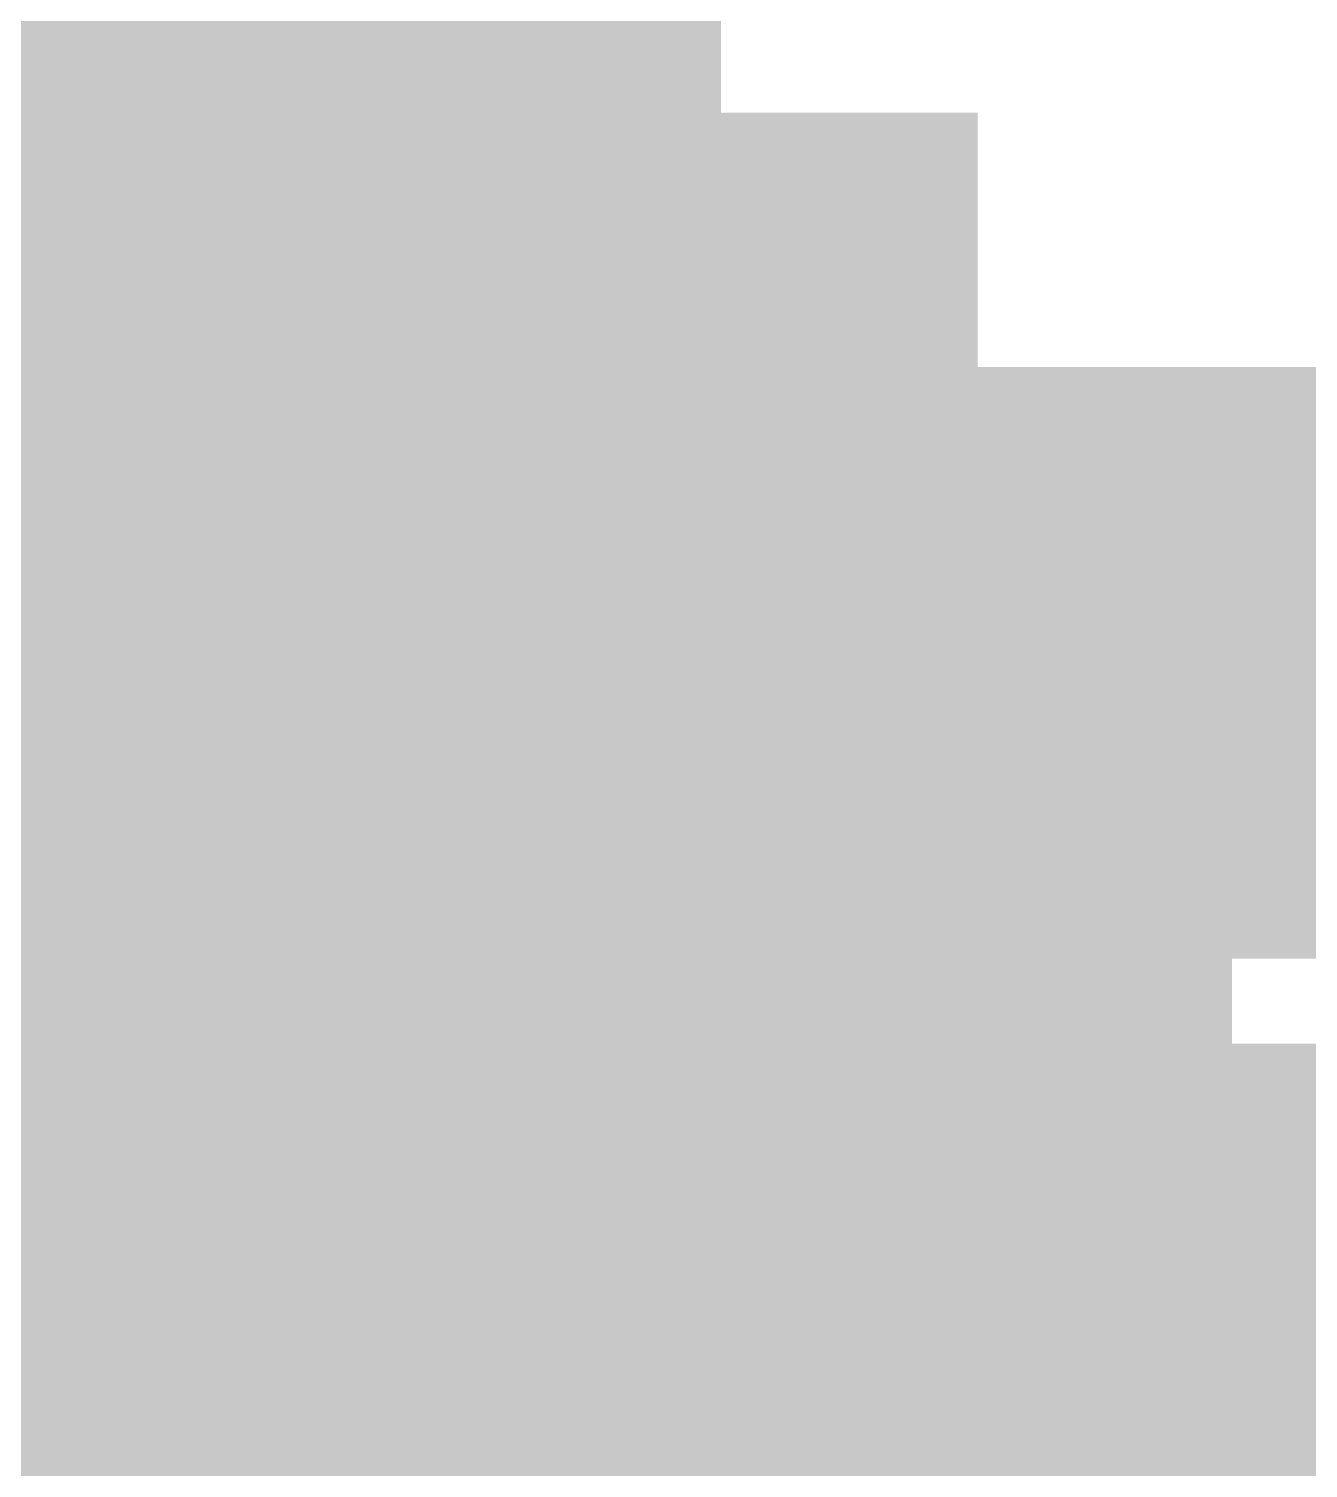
# Model space of a CAD drawing. Extents: x 0.1 to 11.6, y 0.3 to 16.2.
# Drawn here: x 7.95303 to 7.97818, y 12.36835 to 12.39665 of the extents above; entities that cross this region are included whole.
import ezdxf

# ---------------------------------------------------------------- set-up
doc = ezdxf.new("R2010")
doc.units = 0
doc.header["$MEASUREMENT"] = 0

msp = doc.modelspace()

# ---------------------------------------------------------------- linework, layer by layer
at = {"color": 0}
for points, const_width in [([(7.96164, 12.41), (7.96164, 12.325)], 0.01), ([(7.96164, 12.4033), (7.96164, 12.4)], 0.01), ([(7.96164, 12.4), (7.96164, 12.4017)], 0.01), ([(7.96164, 12.4017), (7.96164, 12.4)], 0.01), ([(7.96164, 12.4), (7.96164, 12.4017)], 0.01), ([(7.96164, 12.4017), (7.96164, 12.39)], 0.006667), ([(7.96164, 12.4), (7.96332, 12.4)], 0.01), ([(7.96164, 12.4), (7.96332, 12.4)], 0.01), ([(7.96164, 12.4), (7.96332, 12.4)], 0.01), ([(7.96164, 12.4), (7.96332, 12.4)], 0.01), ([(7.96164, 12.4), (7.96332, 12.4)], 0.01), ([(7.96164, 12.4), (7.96332, 12.4)], 0.01), ([(7.96164, 12.4), (7.96332, 12.4)], 0.01), ([(7.96164, 12.3983), (7.96164, 12.4)], 0.01), ([(7.96164, 12.3983), (7.96164, 12.4)], 0.01), ([(7.95665, 12.4), (7.95503, 12.3983)], 0.006667), ([(7.96164, 12.3317), (7.96164, 12.4)], 0.006667), ([(7.96164, 12.3983), (7.96164, 12.4)], 0.006667), ([(7.96164, 12.3983), (7.96164, 12.4)], 0.006667), ([(7.96164, 12.4), (7.96164, 12.3983)], 0.006667), ([(7.96164, 12.3983), (7.96164, 12.4)], 0.006667), ([(7.96164, 12.4), (7.96164, 12.3983)], 0.006667), ([(7.96164, 12.3983), (7.96164, 12.4)], 0.006667), ([(7.96164, 12.4), (7.96164, 12.3983)], 0.006667), ([(7.96164, 12.3983), (7.96164, 12.4)], 0.006667), ([(7.96164, 12.3983), (7.96164, 12.4)], 0.006667), ([(7.96164, 12.3983), (7.96332, 12.3983)], 0.01), ([(7.96164, 12.3983), (7.96332, 12.3983)], 0.01), ([(7.96164, 12.3983), (7.96332, 12.3983)], 0.01), ([(7.96164, 12.3983), (7.96332, 12.3983)], 0.01), ([(7.96164, 12.3983), (7.96332, 12.3983)], 0.01), ([(7.96164, 12.3983), (7.96164, 12.3967)], 0.01), ([(7.96164, 12.3967), (7.96164, 12.3983)], 0.01), ([(7.95503, 12.3983), (7.94499, 12.3983)], 0.006667), ([(7.95503, 12.3983), (7.95503, 12.3317)], 0.006667), ([(7.95503, 12.3983), (7.95503, 12.3317)], 0.006667), ([(7.95503, 12.3983), (7.95665, 12.3983)], 0.006667), ([(7.96164, 12.3967), (7.96332, 12.3967)], 0.01), ([(7.96164, 12.3967), (7.96332, 12.3967)], 0.01), ([(7.96164, 12.395), (7.96164, 12.3967)], 0.01), ([(7.96164, 12.3967), (7.96332, 12.3967)], 0.01), ([(7.96164, 12.3967), (7.96332, 12.3967)], 0.01), ([(7.96164, 12.3967), (7.96332, 12.3967)], 0.01), ([(7.96164, 12.395), (7.96164, 12.3967)], 0.01), ([(7.96164, 12.3967), (7.96332, 12.3967)], 0.01), ([(7.96164, 12.3967), (7.96164, 12.395)], 0.01), ([(7.96164, 12.3967), (7.96332, 12.3967)], 0.01), ([(7.96164, 12.3967), (7.96164, 12.395)], 0.01), ([(7.96164, 12.3967), (7.96332, 12.3967)], 0.01), ([(7.96164, 12.395), (7.96164, 12.3967)], 0.01), ([(7.96164, 12.3967), (7.96164, 12.3983)], 0.006667), ([(7.96164, 12.3983), (7.96332, 12.3983)], 0.006667), ([(7.96164, 12.3983), (7.96332, 12.3983)], 0.006667), ([(7.96164, 12.3983), (7.96332, 12.3983)], 0.006667), ([(7.96164, 12.3983), (7.96332, 12.3983)], 0.006667), ([(7.96164, 12.3983), (7.96332, 12.3983)], 0.006667), ([(7.96164, 12.3983), (7.96332, 12.3983)], 0.006667), ([(7.96164, 12.3983), (7.96332, 12.3983)], 0.006667), ([(7.96164, 12.3983), (7.96332, 12.3983)], 0.006667), ([(7.96164, 12.3983), (7.96164, 12.3967)], 0.006667), ([(7.96164, 12.3983), (7.96332, 12.3983)], 0.006667), ([(7.96164, 12.3983), (7.96164, 12.3967)], 0.006667), ([(7.96164, 12.3983), (7.96332, 12.3983)], 0.006667), ([(7.96164, 12.3967), (7.96164, 12.3983)], 0.006667), ([(7.96164, 12.3983), (7.96332, 12.3983)], 0.006667), ([(7.96164, 12.3983), (7.96332, 12.3983)], 0.006667), ([(7.96164, 12.3983), (7.96332, 12.3983)], 0.006667), ([(7.96164, 12.3983), (7.96332, 12.3983)], 0.006667), ([(7.96164, 12.3967), (7.96164, 12.3983)], 0.006667), ([(7.96164, 12.3983), (7.96164, 12.3967)], 0.006667), ([(7.96164, 12.3983), (7.96332, 12.3983)], 0.006667), ([(7.96164, 12.3983), (7.96164, 12.3967)], 0.006667), ([(7.96164, 12.3967), (7.96164, 12.3983)], 0.006667), ([(7.96164, 12.3983), (7.96332, 12.3983)], 0.006667), ([(7.96164, 12.3983), (7.96332, 12.3983)], 0.006667), ([(7.96164, 12.3967), (7.96164, 12.3983)], 0.006667), ([(7.96164, 12.3983), (7.96332, 12.3983)], 0.006667), ([(7.96164, 12.3983), (7.96332, 12.3983)], 0.006667), ([(7.96164, 12.3983), (7.96332, 12.3983)], 0.006667), ([(7.96164, 12.3983), (7.96332, 12.3983)], 0.006667), ([(7.96164, 12.3983), (7.96332, 12.3983)], 0.006667), ([(7.96164, 12.3983), (7.96332, 12.3983)], 0.006667), ([(7.96164, 12.3983), (7.96332, 12.3983)], 0.006667), ([(7.96164, 12.3983), (7.96332, 12.3983)], 0.006667), ([(7.96164, 12.3983), (7.96332, 12.3983)], 0.006667), ([(7.96164, 12.3983), (7.96332, 12.3983)], 0.006667), ([(7.96164, 12.3983), (7.96332, 12.3983)], 0.006667), ([(7.96164, 12.3983), (7.96332, 12.3983)], 0.006667), ([(7.96164, 12.3983), (7.96332, 12.3983)], 0.006667), ([(7.96164, 12.3983), (7.96332, 12.3983)], 0.006667), ([(7.96164, 12.3983), (7.96332, 12.3983)], 0.006667), ([(7.96164, 12.3967), (7.96164, 12.3983)], 0.006667), ([(7.96164, 12.3983), (7.96332, 12.3983)], 0.006667), ([(7.96164, 12.3933), (7.96164, 12.395)], 0.01), ([(7.96164, 12.395), (7.96332, 12.395)], 0.01), ([(7.96164, 12.395), (7.96332, 12.395)], 0.01), ([(7.96164, 12.395), (7.96332, 12.395)], 0.01), ([(7.96164, 12.395), (7.96332, 12.395)], 0.01), ([(7.96164, 12.395), (7.96332, 12.395)], 0.01), ([(7.96164, 12.3933), (7.96164, 12.395)], 0.01), ([(7.96164, 12.395), (7.96164, 12.3967)], 0.006667), ([(7.96164, 12.3967), (7.96332, 12.3967)], 0.006667), ([(7.96164, 12.395), (7.96164, 12.3967)], 0.006667), ([(7.96164, 12.3967), (7.96332, 12.3967)], 0.006667), ([(7.96164, 12.3967), (7.96164, 12.395)], 0.006667), ([(7.96164, 12.395), (7.96164, 12.3967)], 0.006667), ([(7.96164, 12.3967), (7.96332, 12.3967)], 0.006667), ([(7.96164, 12.3967), (7.96332, 12.3967)], 0.006667), ([(7.96164, 12.3967), (7.96332, 12.3967)], 0.006667), ([(7.96164, 12.3967), (7.96332, 12.3967)], 0.006667), ([(7.96164, 12.3967), (7.96332, 12.3967)], 0.006667), ([(7.96164, 12.3967), (7.96332, 12.3967)], 0.006667), ([(7.96164, 12.3967), (7.96332, 12.3967)], 0.006667), ([(7.96164, 12.3967), (7.96332, 12.3967)], 0.006667), ([(7.96164, 12.3967), (7.96332, 12.3967)], 0.006667), ([(7.96164, 12.395), (7.96164, 12.3967)], 0.006667), ([(7.96164, 12.3967), (7.96332, 12.3967)], 0.006667), ([(7.96164, 12.3967), (7.96332, 12.3967)], 0.006667), ([(7.96164, 12.3967), (7.96164, 12.395)], 0.006667), ([(7.96164, 12.3967), (7.96332, 12.3967)], 0.006667), ([(7.96164, 12.3967), (7.96332, 12.3967)], 0.006667), ([(7.96164, 12.3917), (7.96164, 12.3933)], 0.01), ([(7.96164, 12.3933), (7.96332, 12.3933)], 0.01), ([(7.96164, 12.3933), (7.96332, 12.3933)], 0.01), ([(7.96164, 12.3933), (7.96332, 12.3933)], 0.01), ([(7.96164, 12.3933), (7.96332, 12.3933)], 0.01), ([(7.96164, 12.3933), (7.96164, 12.3917)], 0.01), ([(7.96164, 12.3933), (7.96332, 12.3933)], 0.01), ([(7.96164, 12.3933), (7.96164, 12.3917)], 0.01), ([(7.96164, 12.395), (7.96332, 12.395)], 0.006667), ([(7.96164, 12.395), (7.96332, 12.395)], 0.006667), ([(7.96164, 12.395), (7.96164, 12.3933)], 0.006667), ([(7.96164, 12.395), (7.96332, 12.395)], 0.006667), ([(7.96164, 12.395), (7.96332, 12.395)], 0.006667), ([(7.96164, 12.395), (7.96332, 12.395)], 0.006667), ([(7.96164, 12.395), (7.96332, 12.395)], 0.006667), ([(7.96164, 12.395), (7.96332, 12.395)], 0.006667), ([(7.96164, 12.395), (7.96332, 12.395)], 0.006667), ([(7.96164, 12.395), (7.96332, 12.395)], 0.006667), ([(7.96164, 12.3933), (7.96164, 12.395)], 0.006667), ([(7.96164, 12.395), (7.96332, 12.395)], 0.006667), ([(7.96164, 12.395), (7.96332, 12.395)], 0.006667), ([(7.96164, 12.395), (7.96332, 12.395)], 0.006667), ([(7.96164, 12.395), (7.96164, 12.3933)], 0.006667), ([(7.96164, 12.395), (7.96332, 12.395)], 0.006667), ([(7.96164, 12.3933), (7.96164, 12.395)], 0.006667), ([(7.96164, 12.395), (7.96332, 12.395)], 0.006667), ([(7.96164, 12.395), (7.96332, 12.395)], 0.006667), ([(7.96164, 12.39), (7.96164, 12.3917)], 0.01), ([(7.96164, 12.3917), (7.96332, 12.3917)], 0.01), ([(7.96164, 12.3917), (7.96332, 12.3917)], 0.01), ([(7.96164, 12.39), (7.96164, 12.3917)], 0.01), ([(7.96164, 12.3917), (7.96332, 12.3917)], 0.01), ([(7.96164, 12.3917), (7.96332, 12.3917)], 0.01), ([(7.96164, 12.3933), (7.96332, 12.3933)], 0.006667), ([(7.96164, 12.3933), (7.96332, 12.3933)], 0.006667), ([(7.96164, 12.3933), (7.96332, 12.3933)], 0.006667), ([(7.96164, 12.3933), (7.96332, 12.3933)], 0.006667), ([(7.96164, 12.3933), (7.96332, 12.3933)], 0.006667), ([(7.96164, 12.3933), (7.96332, 12.3933)], 0.006667), ([(7.96164, 12.3933), (7.96164, 12.3917)], 0.006667), ([(7.96164, 12.3917), (7.96164, 12.3933)], 0.006667), ([(7.96164, 12.3933), (7.96332, 12.3933)], 0.006667), ([(7.96164, 12.3933), (7.96332, 12.3933)], 0.006667), ([(7.96164, 12.3917), (7.96164, 12.3933)], 0.006667), ([(7.96164, 12.3933), (7.96332, 12.3933)], 0.006667), ([(7.96164, 12.3933), (7.96332, 12.3933)], 0.006667), ([(7.96164, 12.3933), (7.96332, 12.3933)], 0.006667), ([(7.96164, 12.3933), (7.96164, 12.3917)], 0.006667), ([(7.96164, 12.3933), (7.96332, 12.3933)], 0.006667), ([(7.96164, 12.3933), (7.96332, 12.3933)], 0.006667), ([(7.96164, 12.3933), (7.96332, 12.3933)], 0.006667), ([(7.96164, 12.3933), (7.96332, 12.3933)], 0.006667), ([(7.96164, 12.3933), (7.96164, 12.3917)], 0.006667), ([(7.96164, 12.3933), (7.96332, 12.3933)], 0.006667), ([(7.96164, 12.3933), (7.96332, 12.3933)], 0.006667), ([(7.96164, 12.3933), (7.96332, 12.3933)], 0.006667), ([(7.96164, 12.39), (7.96332, 12.39)], 0.01), ([(7.96164, 12.3883), (7.96164, 12.39)], 0.01), ([(7.96164, 12.39), (7.96332, 12.39)], 0.01), ([(7.96164, 12.39), (7.96332, 12.39)], 0.01), ([(7.96164, 12.39), (7.96164, 12.3883)], 0.01), ([(7.96164, 12.39), (7.96332, 12.39)], 0.01), ([(7.96164, 12.39), (7.96332, 12.39)], 0.01), ([(7.96164, 12.39), (7.96669, 12.39)], 0.01), ([(7.96164, 12.39), (7.96164, 12.3917)], 0.006667), ([(7.96164, 12.3917), (7.96332, 12.3917)], 0.006667), ([(7.96164, 12.3917), (7.96332, 12.3917)], 0.006667), ([(7.96164, 12.3917), (7.96332, 12.3917)], 0.006667), ([(7.96164, 12.3917), (7.96332, 12.3917)], 0.006667), ([(7.96164, 12.3917), (7.96332, 12.3917)], 0.006667), ([(7.96164, 12.3917), (7.96164, 12.39)], 0.006667), ([(7.96164, 12.3917), (7.96332, 12.3917)], 0.006667), ([(7.96164, 12.39), (7.96164, 12.3917)], 0.006667), ([(7.96164, 12.3917), (7.96164, 12.39)], 0.006667), ([(7.96164, 12.3917), (7.96164, 12.39)], 0.006667), ([(7.96164, 12.39), (7.96164, 12.3917)], 0.006667), ([(7.96164, 12.3917), (7.96332, 12.3917)], 0.006667), ([(7.96164, 12.3917), (7.96332, 12.3917)], 0.006667), ([(7.96164, 12.3917), (7.96332, 12.3917)], 0.006667), ([(7.96164, 12.3917), (7.96164, 12.39)], 0.006667), ([(7.96164, 12.39), (7.96164, 12.3917)], 0.006667), ([(7.96164, 12.3917), (7.96332, 12.3917)], 0.006667), ([(7.96164, 12.3917), (7.96332, 12.3917)], 0.006667), ([(7.96164, 12.3917), (7.96164, 12.39)], 0.006667), ([(7.96164, 12.3917), (7.96332, 12.3917)], 0.006667), ([(7.96164, 12.3917), (7.96332, 12.3917)], 0.006667), ([(7.96164, 12.3917), (7.96332, 12.3917)], 0.006667), ([(7.96164, 12.3917), (7.96332, 12.3917)], 0.006667), ([(7.96164, 12.3917), (7.96332, 12.3917)], 0.006667), ([(7.96164, 12.3917), (7.96164, 12.39)], 0.006667), ([(7.96669, 12.39), (7.97168, 12.39)], 0.01), ([(7.96669, 12.39), (7.96669, 12.3283)], 0.01), ([(7.97168, 12.39), (7.97168, 12.3283)], 0.01), ([(7.91835, 12.39), (7.96001, 12.39)], 0.006667), ([(7.96164, 12.3867), (7.96164, 12.3883)], 0.01), ([(7.96164, 12.3883), (7.96164, 12.3867)], 0.01), ([(7.96164, 12.3883), (7.96332, 12.3883)], 0.01), ([(7.96164, 12.3883), (7.96332, 12.3883)], 0.01), ([(7.96164, 12.3883), (7.96332, 12.3883)], 0.01), ([(7.96164, 12.3883), (7.96332, 12.3883)], 0.01), ([(7.96164, 12.3883), (7.96332, 12.3883)], 0.01), ([(7.96164, 12.3883), (7.96332, 12.3883)], 0.01), ([(7.96001, 12.39), (7.96164, 12.39)], 0.006667), ([(7.96164, 12.39), (7.96164, 12.33)], 0.006667), ([(7.96164, 12.39), (7.96332, 12.39)], 0.006667), ([(7.96164, 12.39), (7.96164, 12.3883)], 0.006667), ([(7.96164, 12.3883), (7.96164, 12.39)], 0.006667), ([(7.96164, 12.39), (7.96164, 12.3883)], 0.006667), ([(7.96164, 12.3883), (7.96164, 12.39)], 0.006667), ([(7.96164, 12.39), (7.96332, 12.39)], 0.006667), ([(7.96164, 12.39), (7.96332, 12.39)], 0.006667), ([(7.96164, 12.39), (7.96332, 12.39)], 0.006667), ([(7.96164, 12.39), (7.96332, 12.39)], 0.006667), ([(7.96164, 12.39), (7.96332, 12.39)], 0.006667), ([(7.96164, 12.39), (7.96332, 12.39)], 0.006667), ([(7.96164, 12.39), (7.96164, 12.3883)], 0.006667), ([(7.96164, 12.3883), (7.96164, 12.39)], 0.006667), ([(7.96164, 12.39), (7.96164, 12.3867)], 0.006667), ([(7.96164, 12.39), (7.96164, 12.3883)], 0.006667), ([(7.96164, 12.39), (7.96332, 12.39)], 0.006667), ([(7.96164, 12.39), (7.96332, 12.39)], 0.006667), ([(7.96164, 12.39), (7.96332, 12.39)], 0.006667), ([(7.96164, 12.39), (7.96332, 12.39)], 0.006667), ([(7.96164, 12.39), (7.96332, 12.39)], 0.006667), ([(7.96164, 12.39), (7.96332, 12.39)], 0.006667), ([(7.96164, 12.39), (7.96332, 12.39)], 0.006667), ([(7.96164, 12.39), (7.96332, 12.39)], 0.006667), ([(7.96164, 12.39), (7.96332, 12.39)], 0.006667), ([(7.96164, 12.39), (7.96332, 12.39)], 0.006667), ([(7.96164, 12.39), (7.96332, 12.39)], 0.006667), ([(7.96164, 12.39), (7.96332, 12.39)], 0.006667), ([(7.96164, 12.39), (7.96332, 12.39)], 0.006667), ([(7.96164, 12.39), (7.96332, 12.39)], 0.006667), ([(7.96164, 12.39), (7.96332, 12.39)], 0.006667), ([(7.97, 12.3834), (7.96832, 12.3883), (7.96332, 12.39)], 0.006667), ([(7.96164, 12.3867), (7.94499, 12.3883)], 0.006667), ([(7.965, 12.3867), (7.96164, 12.3867)], 0.01), ([(7.96164, 12.3867), (7.96332, 12.3867)], 0.01), ([(7.96164, 12.3867), (7.96164, 12.3883)], 0.006667), ([(7.96164, 12.3883), (7.96332, 12.3883)], 0.006667), ([(7.96164, 12.3883), (7.96332, 12.3883)], 0.006667), ([(7.96164, 12.3867), (7.96164, 12.3883)], 0.006667), ([(7.96164, 12.3883), (7.96332, 12.3883)], 0.006667), ([(7.96164, 12.3883), (7.96332, 12.3883)], 0.006667), ([(7.96164, 12.3883), (7.96164, 12.3867)], 0.006667), ([(7.96164, 12.3883), (7.96332, 12.3883)], 0.006667), ([(7.96164, 12.3883), (7.96332, 12.3883)], 0.006667), ([(7.96164, 12.3883), (7.96332, 12.3883)], 0.006667), ([(7.96164, 12.3883), (7.96332, 12.3883)], 0.006667), ([(7.96164, 12.3867), (7.96164, 12.3883)], 0.006667), ([(7.96164, 12.3883), (7.96332, 12.3883)], 0.006667), ([(7.96164, 12.3883), (7.96164, 12.3867)], 0.006667), ([(7.96164, 12.3883), (7.96164, 12.3867)], 0.006667), ([(7.96164, 12.3883), (7.96332, 12.3883)], 0.006667), ([(7.96164, 12.3867), (7.96164, 12.3883)], 0.006667), ([(7.96164, 12.3883), (7.96332, 12.3883)], 0.006667), ([(7.96164, 12.3883), (7.96332, 12.3883)], 0.006667), ([(7.96164, 12.3867), (7.96164, 12.3883)], 0.006667), ([(7.96164, 12.3883), (7.96332, 12.3883)], 0.006667), ([(7.96164, 12.3883), (7.96332, 12.3883)], 0.006667), ([(7.96164, 12.3883), (7.96332, 12.3883)], 0.006667), ([(7.96164, 12.3883), (7.96332, 12.3883)], 0.006667), ([(7.96164, 12.3883), (7.96332, 12.3883)], 0.006667), ([(7.96164, 12.3883), (7.96332, 12.3883)], 0.006667), ([(7.96164, 12.3883), (7.96332, 12.3883)], 0.006667), ([(7.96164, 12.3883), (7.96332, 12.3883)], 0.006667), ([(7.96164, 12.3883), (7.96332, 12.3883)], 0.006667), ([(7.96164, 12.3867), (7.96164, 12.3883)], 0.006667), ([(7.96164, 12.3883), (7.96164, 12.3867)], 0.006667), ([(7.96164, 12.3883), (7.96332, 12.3883)], 0.006667), ([(7.965, 12.3867), (7.96669, 12.3867)], 0.01), ([(7.965, 12.34), (7.965, 12.3867)], 0.01), ([(7.965, 12.34), (7.965, 12.3867)], 0.01), ([(7.91499, 12.3867), (7.96332, 12.3867)], 0.006667), ([(7.96164, 12.385), (7.96164, 12.3867)], 0.006667), ([(7.96164, 12.3867), (7.96332, 12.3867)], 0.006667), ([(7.96164, 12.3867), (7.96332, 12.3867)], 0.006667), ([(7.96164, 12.3867), (7.96332, 12.3867)], 0.006667), ([(7.96164, 12.3867), (7.96332, 12.3867)], 0.006667), ([(7.96164, 12.3867), (7.96332, 12.3867)], 0.006667), ([(7.96164, 12.3867), (7.96332, 12.3867)], 0.006667), ([(7.96164, 12.3867), (7.96164, 12.385)], 0.006667), ([(7.96164, 12.385), (7.96164, 12.3867)], 0.006667), ([(7.96164, 12.3867), (7.96332, 12.3867)], 0.006667), ([(7.96164, 12.3867), (7.96332, 12.3867)], 0.006667), ([(7.96164, 12.3867), (7.96332, 12.3867)], 0.006667), ([(7.96164, 12.3867), (7.96332, 12.3867)], 0.006667), ([(7.96164, 12.385), (7.96164, 12.3867)], 0.006667), ([(7.96164, 12.3867), (7.96332, 12.3867)], 0.006667), ([(7.96164, 12.3867), (7.96332, 12.3867)], 0.006667), ([(7.96164, 12.3867), (7.96164, 12.385)], 0.006667), ([(7.96164, 12.3867), (7.96332, 12.3867)], 0.006667), ([(7.96164, 12.3867), (7.96164, 12.385)], 0.006667), ([(7.96164, 12.385), (7.96164, 12.3867)], 0.006667), ([(7.96164, 12.3867), (7.96332, 12.3867)], 0.006667), ([(7.96164, 12.3867), (7.96332, 12.3867)], 0.006667), ([(7.96164, 12.3867), (7.96332, 12.3867)], 0.006667), ([(7.96164, 12.3867), (7.96332, 12.3867)], 0.006667), ([(7.96164, 12.3867), (7.96332, 12.3867)], 0.006667), ([(7.96164, 12.3867), (7.96332, 12.3867)], 0.006667), ([(7.96164, 12.3867), (7.96332, 12.3867)], 0.006667), ([(7.96164, 12.3867), (7.96332, 12.3867)], 0.006667), ([(7.96164, 12.3867), (7.96332, 12.3867)], 0.006667), ([(7.96164, 12.3867), (7.96332, 12.3867)], 0.006667), ([(7.96164, 12.3867), (7.96332, 12.3867)], 0.006667), ([(7.96164, 12.3867), (7.96332, 12.3867)], 0.006667), ([(7.96164, 12.3867), (7.96332, 12.3867)], 0.006667), ([(7.96164, 12.3867), (7.96332, 12.3867)], 0.006667), ([(7.96164, 12.3867), (7.96332, 12.3867)], 0.006667), ([(7.96164, 12.3867), (7.96332, 12.3867)], 0.006667), ([(7.96669, 12.3834), (7.96669, 12.3867), (7.96332, 12.3867)], 0.006667), ([(8.23335, 12.385), (7.97168, 12.385)], 0.01), ([(7.96164, 12.385), (7.96332, 12.385)], 0.006667), ([(7.96164, 12.385), (7.96332, 12.385)], 0.006667), ([(7.96164, 12.385), (7.96164, 12.3834)], 0.006667), ([(7.96164, 12.385), (7.96332, 12.385)], 0.006667), ([(7.96164, 12.385), (7.96332, 12.385)], 0.006667), ([(7.96164, 12.385), (7.96332, 12.385)], 0.006667), ([(7.96164, 12.385), (7.96332, 12.385)], 0.006667), ([(7.96164, 12.385), (7.96332, 12.385)], 0.006667), ([(7.96164, 12.385), (7.96332, 12.385)], 0.006667), ([(7.96164, 12.3834), (7.96164, 12.385)], 0.006667), ([(7.96164, 12.385), (7.96332, 12.385)], 0.006667), ([(7.96164, 12.385), (7.96332, 12.385)], 0.006667), ([(7.96164, 12.385), (7.96332, 12.385)], 0.006667), ([(7.96164, 12.385), (7.96164, 12.3834)], 0.006667), ([(7.96164, 12.3834), (7.96164, 12.385)], 0.006667), ([(7.96164, 12.385), (7.96332, 12.385)], 0.006667), ([(7.96164, 12.385), (7.96332, 12.385)], 0.006667), ([(7.96164, 12.385), (7.96164, 12.3834)], 0.006667), ([(7.96164, 12.3834), (7.96164, 12.385)], 0.006667), ([(7.96164, 12.385), (7.96332, 12.385)], 0.006667), ([(7.96164, 12.385), (7.96332, 12.385)], 0.006667), ([(7.96164, 12.385), (7.96332, 12.385)], 0.006667), ([(7.96164, 12.385), (7.96332, 12.385)], 0.006667), ([(7.96164, 12.385), (7.96332, 12.385)], 0.006667), ([(7.96164, 12.385), (7.96332, 12.385)], 0.006667), ([(7.96164, 12.385), (7.96332, 12.385)], 0.006667), ([(7.96164, 12.385), (7.96332, 12.385)], 0.006667), ([(7.96164, 12.385), (7.96332, 12.385)], 0.006667), ([(7.96164, 12.3834), (7.96164, 12.385)], 0.006667), ([(7.97168, 12.385), (7.97, 12.385)], 0.006667), ([(7.97, 12.385), (7.97, 12.3834)], 0.006667), ([(7.96164, 12.3834), (7.96332, 12.3834)], 0.006667), ([(7.96164, 12.3834), (7.96332, 12.3834)], 0.006667), ([(7.96164, 12.3834), (7.96332, 12.3834)], 0.006667), ([(7.96164, 12.3834), (7.96332, 12.3834)], 0.006667), ([(7.96164, 12.3834), (7.96332, 12.3834)], 0.006667), ([(7.96164, 12.3834), (7.96332, 12.3834)], 0.006667), ([(7.96164, 12.3834), (7.96332, 12.3834)], 0.006667), ([(7.96164, 12.3834), (7.96164, 12.3817)], 0.006667), ([(7.96164, 12.3817), (7.96164, 12.3834)], 0.006667), ([(7.96164, 12.3834), (7.96164, 12.3817)], 0.006667), ([(7.96164, 12.3834), (7.96332, 12.3834)], 0.006667), ([(7.96164, 12.3834), (7.96332, 12.3834)], 0.006667), ([(7.96164, 12.3834), (7.96332, 12.3834)], 0.006667), ([(7.96164, 12.3834), (7.96332, 12.3834)], 0.006667), ([(7.96164, 12.3834), (7.96332, 12.3834)], 0.006667), ([(7.96164, 12.3834), (7.96332, 12.3834)], 0.006667), ([(7.96164, 12.3834), (7.96332, 12.3834)], 0.006667), ([(7.96164, 12.3834), (7.96164, 12.3817)], 0.006667), ([(7.96164, 12.3817), (7.96164, 12.3834)], 0.006667), ([(7.96164, 12.3834), (7.96332, 12.3834)], 0.006667), ([(7.96164, 12.3834), (7.96164, 12.3817)], 0.006667), ([(7.96164, 12.3834), (7.96332, 12.3834)], 0.006667), ([(7.96164, 12.3834), (7.96332, 12.3834)], 0.006667), ([(7.96164, 12.3834), (7.96164, 12.3817)], 0.006667), ([(7.96164, 12.3817), (7.96164, 12.3834)], 0.006667), ([(7.96164, 12.3834), (7.96332, 12.3834)], 0.006667), ([(7.96164, 12.3834), (7.96332, 12.3834)], 0.006667), ([(7.96164, 12.3834), (7.96332, 12.3834)], 0.006667), ([(7.96164, 12.3834), (7.96164, 12.3817)], 0.006667), ([(7.96164, 12.3834), (7.96332, 12.3834)], 0.006667), ([(7.96164, 12.3834), (7.96332, 12.3834)], 0.006667), ([(7.96164, 12.3834), (7.96164, 12.3817)], 0.006667), ([(7.96164, 12.3834), (7.96332, 12.3834)], 0.006667), ([(7.96164, 12.3834), (7.96332, 12.3834)], 0.006667), ([(7.96164, 12.3834), (7.96332, 12.3834)], 0.006667), ([(7.96164, 12.3834), (7.96332, 12.3834)], 0.006667), ([(7.96164, 12.3834), (7.96332, 12.3834)], 0.006667), ([(7.96164, 12.3817), (7.96164, 12.3834)], 0.006667), ([(7.96164, 12.3834), (7.96332, 12.3834)], 0.006667), ([(7.96164, 12.3834), (7.96332, 12.3834)], 0.006667), ([(7.96164, 12.3817), (7.96164, 12.3834)], 0.006667), ([(7.96164, 12.3834), (7.96332, 12.3834)], 0.006667), ([(7.96164, 12.3834), (7.96332, 12.3834)], 0.006667), ([(7.96164, 12.3834), (7.96332, 12.3834)], 0.006667), ([(7.96669, 12.3834), (7.96669, 12.335)], 0.006667), ([(7.97, 12.3834), (7.97, 12.335)], 0.006667), ([(7.96164, 12.38), (7.96164, 12.3817)], 0.006667), ([(7.96164, 12.3817), (7.96332, 12.3817)], 0.006667), ([(7.96164, 12.3817), (7.96332, 12.3817)], 0.006667), ([(7.96164, 12.3817), (7.96332, 12.3817)], 0.006667), ([(7.96164, 12.38), (7.96164, 12.3817)], 0.006667), ([(7.96164, 12.3817), (7.96332, 12.3817)], 0.006667), ([(7.96164, 12.3817), (7.96332, 12.3817)], 0.006667), ([(7.96164, 12.3817), (7.96164, 12.38)], 0.006667), ([(7.96164, 12.3817), (7.96332, 12.3817)], 0.006667), ([(7.96164, 12.3817), (7.96332, 12.3817)], 0.006667), ([(7.96164, 12.3817), (7.96332, 12.3817)], 0.006667), ([(7.96164, 12.3817), (7.96164, 12.38)], 0.006667), ([(7.96164, 12.3817), (7.96164, 12.38)], 0.006667), ([(7.96164, 12.3817), (7.96332, 12.3817)], 0.006667), ([(7.96164, 12.38), (7.96164, 12.3817)], 0.006667), ([(7.96164, 12.3817), (7.96332, 12.3817)], 0.006667), ([(7.96164, 12.3817), (7.96332, 12.3817)], 0.006667), ([(7.96164, 12.3817), (7.96332, 12.3817)], 0.006667), ([(7.96164, 12.38), (7.96164, 12.3817)], 0.006667), ([(7.96164, 12.3817), (7.96332, 12.3817)], 0.006667), ([(7.96164, 12.3817), (7.96332, 12.3817)], 0.006667), ([(7.96164, 12.3817), (7.96332, 12.3817)], 0.006667), ([(7.96164, 12.3817), (7.96332, 12.3817)], 0.006667), ([(7.96164, 12.3817), (7.96332, 12.3817)], 0.006667), ([(7.96164, 12.3817), (7.96332, 12.3817)], 0.006667), ([(7.96164, 12.3817), (7.96164, 12.38)], 0.006667), ([(7.96164, 12.38), (7.96164, 12.3817)], 0.006667), ([(7.96164, 12.3817), (7.96332, 12.3817)], 0.006667), ([(7.96164, 12.3817), (7.96332, 12.3817)], 0.006667), ([(7.96164, 12.3817), (7.96332, 12.3817)], 0.006667), ([(7.96164, 12.3817), (7.96332, 12.3817)], 0.006667), ([(7.965, 12.3783), (7.965, 12.38)], 0.01), ([(8.01335, 12.3817), (7.97, 12.3817)], 0.006667), ([(7.95335, 12.38), (7.95335, 12.345)], 0.006667), ([(7.95335, 12.38), (7.95503, 12.38)], 0.006667), ([(7.95503, 12.38), (7.95335, 12.38), (7.95335, 12.3783)], 0.006667), ([(7.95503, 12.38), (7.95335, 12.38)], 0.006667), ([(7.95503, 12.38), (7.95503, 12.345)], 0.006667), ([(7.96164, 12.3783), (7.96164, 12.38)], 0.006667), ([(7.96164, 12.38), (7.96332, 12.38)], 0.006667), ([(7.96164, 12.38), (7.96332, 12.38)], 0.006667), ([(7.96164, 12.38), (7.96332, 12.38)], 0.006667), ([(7.96164, 12.38), (7.96332, 12.38)], 0.006667), ([(7.96164, 12.38), (7.96332, 12.38)], 0.006667), ([(7.96164, 12.38), (7.96164, 12.3783)], 0.006667), ([(7.96164, 12.38), (7.96332, 12.38)], 0.006667), ([(7.96164, 12.38), (7.96164, 12.3783)], 0.006667), ([(7.96164, 12.38), (7.96332, 12.38)], 0.006667), ([(7.96164, 12.38), (7.96332, 12.38)], 0.006667), ([(7.96164, 12.38), (7.96332, 12.38)], 0.006667), ([(7.96164, 12.38), (7.96332, 12.38)], 0.006667), ([(7.96164, 12.38), (7.96332, 12.38)], 0.006667), ([(7.96164, 12.38), (7.96332, 12.38)], 0.006667), ([(7.96164, 12.38), (7.96332, 12.38)], 0.006667), ([(7.96164, 12.38), (7.96332, 12.38)], 0.006667), ([(7.96164, 12.38), (7.96332, 12.38)], 0.006667), ([(7.96164, 12.38), (7.96332, 12.38)], 0.006667), ([(7.96164, 12.38), (7.96332, 12.38)], 0.006667), ([(7.96164, 12.38), (7.96332, 12.38)], 0.006667), ([(7.96164, 12.3783), (7.96164, 12.38)], 0.006667), ([(7.96164, 12.38), (7.96332, 12.38)], 0.006667), ([(7.96164, 12.38), (7.96332, 12.38)], 0.006667), ([(7.96164, 12.38), (7.96332, 12.38)], 0.006667), ([(7.96164, 12.38), (7.96332, 12.38)], 0.006667), ([(7.96164, 12.38), (7.96332, 12.38)], 0.006667), ([(7.96164, 12.3783), (7.96164, 12.38)], 0.006667), ([(7.96164, 12.38), (7.96164, 12.3783)], 0.006667), ([(7.96164, 12.3783), (7.96164, 12.38)], 0.006667), ([(7.96164, 12.38), (7.96332, 12.38)], 0.006667), ([(7.96164, 12.38), (7.96332, 12.38)], 0.006667), ([(7.96164, 12.38), (7.96332, 12.38)], 0.006667), ([(7.96164, 12.38), (7.96332, 12.38)], 0.006667), ([(7.96164, 12.38), (7.96332, 12.38)], 0.006667), ([(7.965, 12.3783), (7.965, 12.345)], 0.01), ([(7.965, 12.38), (7.965, 12.345)], 0.006667), ([(7.965, 12.38), (7.96669, 12.38)], 0.006667), ([(7.965, 12.38), (7.96669, 12.38)], 0.006667), ([(7.965, 12.38), (7.96669, 12.38)], 0.006667), ([(7.95335, 12.3783), (7.94, 12.3783)], 0.006667), ([(7.95335, 12.3783), (7.95335, 12.345)], 0.006667), ([(7.96164, 12.3783), (7.96332, 12.3783)], 0.006667), ([(7.96164, 12.3783), (7.96332, 12.3783)], 0.006667), ([(7.96164, 12.3767), (7.96164, 12.3783)], 0.006667), ([(7.96164, 12.3783), (7.96332, 12.3783)], 0.006667), ([(7.96164, 12.3783), (7.96332, 12.3783)], 0.006667), ([(7.96164, 12.3783), (7.96332, 12.3783)], 0.006667), ([(7.96164, 12.3783), (7.96332, 12.3783)], 0.006667), ([(7.96164, 12.3783), (7.96332, 12.3783)], 0.006667), ([(7.96164, 12.3783), (7.96332, 12.3783)], 0.006667), ([(7.96164, 12.3783), (7.96332, 12.3783)], 0.006667), ([(7.96164, 12.3783), (7.96164, 12.3767)], 0.006667), ([(7.96164, 12.3767), (7.96164, 12.3783)], 0.006667), ([(7.96164, 12.3783), (7.96332, 12.3783)], 0.006667), ([(7.96164, 12.3783), (7.96164, 12.3767)], 0.006667), ([(7.96164, 12.3783), (7.96164, 12.3767)], 0.006667), ([(7.96164, 12.3767), (7.96164, 12.3783)], 0.006667), ([(7.96164, 12.3783), (7.96332, 12.3783)], 0.006667), ([(7.96164, 12.3783), (7.96332, 12.3783)], 0.006667), ([(7.96164, 12.3767), (7.96164, 12.3783)], 0.006667), ([(7.96164, 12.3783), (7.96332, 12.3783)], 0.006667), ([(7.96164, 12.3783), (7.96332, 12.3783)], 0.006667), ([(7.96164, 12.3783), (7.96332, 12.3783)], 0.006667), ([(7.96164, 12.3767), (7.96164, 12.3783)], 0.006667), ([(7.96164, 12.3767), (7.96164, 12.3783)], 0.006667), ([(7.96164, 12.3783), (7.96332, 12.3783)], 0.006667), ([(7.96164, 12.3783), (7.96332, 12.3783)], 0.006667), ([(7.96164, 12.3783), (7.96332, 12.3783)], 0.006667), ([(7.96164, 12.3783), (7.96332, 12.3783)], 0.006667), ([(7.96164, 12.3783), (7.96332, 12.3783)], 0.006667), ([(7.96164, 12.3767), (7.96164, 12.3783)], 0.006667), ([(7.96164, 12.3783), (7.96164, 12.3767)], 0.006667), ([(7.96164, 12.3767), (7.96164, 12.3783)], 0.006667), ([(7.96164, 12.3783), (7.96332, 12.3783)], 0.006667), ([(7.96164, 12.3783), (7.96332, 12.3783)], 0.006667), ([(7.96164, 12.3783), (7.96332, 12.3783)], 0.006667), ([(7.96164, 12.3783), (7.96332, 12.3783)], 0.006667), ([(7.96164, 12.3783), (7.96332, 12.3783)], 0.006667), ([(7.96164, 12.3783), (7.96332, 12.3783)], 0.006667), ([(7.96164, 12.3783), (7.96332, 12.3783)], 0.006667), ([(7.95335, 12.3767), (7.95503, 12.3767)], 0.006667), ([(7.95503, 12.3483), (7.95503, 12.3767)], 0.006667), ([(7.95665, 12.3767), (7.95503, 12.3767)], 0.006667), ([(7.95665, 12.3767), (7.95665, 12.3483)], 0.006667), ([(7.96332, 12.3767), (7.96001, 12.3767), (7.95833, 12.3767), (7.95665, 12.3767)], 0.006667), ([(7.96164, 12.375), (7.96164, 12.3767)], 0.006667), ([(7.96164, 12.3767), (7.96332, 12.3767)], 0.006667), ([(7.96164, 12.3767), (7.96332, 12.3767)], 0.006667), ([(7.96164, 12.375), (7.96164, 12.3767)], 0.006667), ([(7.96164, 12.3767), (7.96332, 12.3767)], 0.006667), ([(7.96164, 12.3767), (7.96332, 12.3767)], 0.006667), ([(7.96164, 12.3767), (7.96332, 12.3767)], 0.006667), ([(7.96164, 12.375), (7.96164, 12.3767)], 0.006667), ([(7.96164, 12.3767), (7.96164, 12.375)], 0.006667), ([(7.96164, 12.375), (7.96164, 12.3767)], 0.006667), ([(7.96164, 12.3767), (7.96332, 12.3767)], 0.006667), ([(7.96164, 12.3767), (7.96332, 12.3767)], 0.006667), ([(7.96164, 12.3767), (7.96332, 12.3767)], 0.006667), ([(7.96164, 12.3767), (7.96332, 12.3767)], 0.006667), ([(7.96164, 12.3767), (7.96332, 12.3767)], 0.006667), ([(7.96164, 12.3767), (7.96164, 12.375)], 0.006667), ([(7.96164, 12.3767), (7.96332, 12.3767)], 0.006667), ([(7.96164, 12.3767), (7.96332, 12.3767)], 0.006667), ([(7.96164, 12.3767), (7.96332, 12.3767)], 0.006667), ([(7.96164, 12.3767), (7.96332, 12.3767)], 0.006667), ([(7.96164, 12.3767), (7.96332, 12.3767)], 0.006667), ([(7.96164, 12.375), (7.96164, 12.3767)], 0.006667), ([(7.96164, 12.3767), (7.96332, 12.3767)], 0.006667), ([(7.96164, 12.375), (7.96164, 12.3767)], 0.006667), ([(7.96164, 12.3767), (7.96332, 12.3767)], 0.006667), ([(7.96164, 12.3767), (7.96332, 12.3767)], 0.006667), ([(7.96164, 12.3767), (7.96332, 12.3767)], 0.006667), ([(7.96164, 12.3767), (7.96332, 12.3767)], 0.006667), ([(7.96164, 12.3767), (7.96332, 12.3767)], 0.006667), ([(7.96164, 12.3767), (7.96164, 12.3733)], 0.006667), ([(7.96164, 12.375), (7.96164, 12.3767)], 0.006667), ([(7.96164, 12.3767), (7.96332, 12.3767)], 0.006667), ([(7.96164, 12.375), (7.96164, 12.3767)], 0.006667), ([(7.96164, 12.3767), (7.96332, 12.3767)], 0.006667), ([(7.96332, 12.3767), (7.96332, 12.3483)], 0.006667), ([(7.965, 12.3767), (7.96332, 12.3767)], 0.006667), ([(7.965, 12.3483), (7.965, 12.3767)], 0.006667), ([(7.965, 12.3483), (7.965, 12.3767)], 0.006667), ([(7.965, 12.3767), (7.96669, 12.3767)], 0.006667), ([(7.96164, 12.375), (7.96332, 12.375)], 0.006667), ([(7.96164, 12.375), (7.96332, 12.375)], 0.006667), ([(7.96164, 12.375), (7.96164, 12.3733)], 0.006667), ([(7.96164, 12.3733), (7.96164, 12.375)], 0.006667), ([(7.96164, 12.375), (7.96332, 12.375)], 0.006667), ([(7.96164, 12.375), (7.96332, 12.375)], 0.006667), ([(7.96164, 12.375), (7.96332, 12.375)], 0.006667), ([(7.96164, 12.375), (7.96332, 12.375)], 0.006667), ([(7.96164, 12.375), (7.96332, 12.375)], 0.006667), ([(7.96164, 12.375), (7.96164, 12.3733)], 0.006667), ([(7.96164, 12.375), (7.96332, 12.375)], 0.006667), ([(7.96164, 12.375), (7.96332, 12.375)], 0.006667), ([(7.96164, 12.375), (7.96332, 12.375)], 0.006667), ([(7.96164, 12.375), (7.96332, 12.375)], 0.006667), ([(7.96164, 12.375), (7.96332, 12.375)], 0.006667), ([(7.96164, 12.3733), (7.96164, 12.375)], 0.006667), ([(7.96164, 12.375), (7.96332, 12.375)], 0.006667), ([(7.96164, 12.375), (7.96332, 12.375)], 0.006667), ([(7.96164, 12.375), (7.96332, 12.375)], 0.006667), ([(7.96164, 12.375), (7.96332, 12.375)], 0.006667), ([(7.96164, 12.375), (7.96332, 12.375)], 0.006667), ([(7.96164, 12.375), (7.96332, 12.375)], 0.006667), ([(7.96164, 12.375), (7.96332, 12.375)], 0.006667), ([(7.96164, 12.375), (7.96332, 12.375)], 0.006667), ([(7.96164, 12.375), (7.96164, 12.3733), (7.96164, 12.3717), (7.96164, 12.37)], 0.006667), ([(7.96164, 12.375), (7.96164, 12.3733), (7.96164, 12.3717), (7.96164, 12.37)], 0.006667), ([(7.96164, 12.375), (7.96332, 12.375)], 0.006667), ([(7.96164, 12.375), (7.96332, 12.375)], 0.006667), ([(7.96164, 12.375), (7.96332, 12.375)], 0.006667), ([(7.96164, 12.3733), (7.96164, 12.375)], 0.006667), ([(7.96164, 12.375), (7.96332, 12.375)], 0.006667), ([(7.96164, 12.375), (7.96332, 12.375)], 0.006667), ([(7.96164, 12.375), (7.96332, 12.375)], 0.006667), ([(7.96164, 12.375), (7.96332, 12.375)], 0.006667), ([(7.96164, 12.3733), (7.96332, 12.3733)], 0.006667), ([(7.96164, 12.3733), (7.96332, 12.3733)], 0.006667), ([(7.96164, 12.3733), (7.96332, 12.3733)], 0.006667), ([(7.96164, 12.3733), (7.96332, 12.3733)], 0.006667), ([(7.96164, 12.3733), (7.96332, 12.3733)], 0.006667), ([(7.96164, 12.3733), (7.96332, 12.3733)], 0.006667), ([(7.96164, 12.3733), (7.96332, 12.3733)], 0.006667), ([(7.96164, 12.3733), (7.96332, 12.3733)], 0.006667), ([(7.96164, 12.3733), (7.96332, 12.3733)], 0.006667), ([(7.96164, 12.3733), (7.96332, 12.3733)], 0.006667), ([(7.96164, 12.3717), (7.96164, 12.3733)], 0.006667), ([(7.96164, 12.3733), (7.96332, 12.3733)], 0.006667), ([(7.96164, 12.3733), (7.96332, 12.3733)], 0.006667), ([(7.96164, 12.3733), (7.96332, 12.3733)], 0.006667), ([(7.96164, 12.3733), (7.96332, 12.3733)], 0.006667), ([(7.96164, 12.3733), (7.96332, 12.3733)], 0.006667), ([(7.96164, 12.3717), (7.96164, 12.3733)], 0.006667), ([(7.96164, 12.3733), (7.96164, 12.3717)], 0.006667), ([(7.96164, 12.3717), (7.96164, 12.3733)], 0.006667), ([(7.97999, 12.3717), (7.97168, 12.3717)], 0.01), ([(7.98167, 12.3717), (7.97999, 12.3717)], 0.01), ([(7.97999, 12.37), (7.97999, 12.3717)], 0.01), ([(7.98167, 12.3717), (7.98167, 12.37)], 0.01), ([(7.95335, 12.3717), (7.92665, 12.3717)], 0.006667), ([(7.95335, 12.3717), (7.95335, 12.35)], 0.006667), ([(7.95503, 12.3717), (7.95335, 12.3717)], 0.006667), ([(7.95335, 12.3717), (7.95503, 12.3717)], 0.006667), ([(7.95665, 12.3717), (7.95503, 12.3717)], 0.006667), ([(7.95665, 12.3717), (7.95833, 12.37), (7.96001, 12.37)], 0.006667), ([(7.96001, 12.37), (7.96164, 12.37), (7.96332, 12.3717)], 0.006667), ([(7.96164, 12.37), (7.96164, 12.3717)], 0.006667), ([(7.96164, 12.3717), (7.96332, 12.3717)], 0.006667), ([(7.96164, 12.3717), (7.96332, 12.3717)], 0.006667), ([(7.96164, 12.3717), (7.96332, 12.3717)], 0.006667), ([(7.96164, 12.3717), (7.96164, 12.37)], 0.006667), ([(7.96164, 12.3717), (7.96164, 12.37)], 0.006667), ([(7.96164, 12.37), (7.96164, 12.3717)], 0.006667), ([(7.96164, 12.3717), (7.96332, 12.3717)], 0.006667), ([(7.96164, 12.3717), (7.96164, 12.37)], 0.006667), ([(7.96164, 12.3717), (7.96332, 12.3717)], 0.006667), ([(7.96164, 12.3717), (7.96332, 12.3717)], 0.006667), ([(7.96164, 12.3717), (7.96332, 12.3717)], 0.006667), ([(7.96164, 12.3717), (7.96332, 12.3717)], 0.006667), ([(7.96164, 12.3717), (7.96332, 12.3717)], 0.006667), ([(7.96164, 12.3717), (7.96332, 12.3717)], 0.006667), ([(7.96164, 12.3717), (7.96332, 12.3717)], 0.006667), ([(7.96164, 12.3717), (7.96164, 12.37)], 0.006667), ([(7.96164, 12.3717), (7.96164, 12.37)], 0.006667), ([(7.96164, 12.3717), (7.96164, 12.37)], 0.006667), ([(7.96164, 12.3717), (7.96332, 12.3717)], 0.006667), ([(7.96164, 12.3717), (7.96332, 12.3717)], 0.006667), ([(7.96164, 12.3717), (7.96332, 12.3717)], 0.006667), ([(7.96164, 12.3717), (7.96332, 12.3717)], 0.006667), ([(7.96164, 12.3717), (7.96332, 12.3717)], 0.006667), ([(7.96164, 12.3717), (7.96332, 12.3717)], 0.006667), ([(7.96164, 12.3717), (7.96332, 12.3717)], 0.006667), ([(7.96164, 12.3717), (7.96332, 12.3717)], 0.006667), ([(7.96164, 12.37), (7.96164, 12.3717)], 0.006667), ([(7.96164, 12.3717), (7.96332, 12.3717)], 0.006667), ([(7.96164, 12.3717), (7.96332, 12.3717)], 0.006667), ([(7.965, 12.3717), (7.96332, 12.3717)], 0.006667), ([(7.965, 12.3717), (7.96669, 12.3717)], 0.006667), ([(7.97999, 12.3467), (7.97999, 12.37)], 0.01), ([(7.98167, 12.37), (7.98167, 12.3467)], 0.01), ([(7.96164, 12.37), (7.96332, 12.37)], 0.006667), ([(7.96164, 12.37), (7.96164, 12.3683)], 0.006667), ([(7.96164, 12.37), (7.96332, 12.37)], 0.006667), ([(7.96164, 12.37), (7.96332, 12.37)], 0.006667), ([(7.96164, 12.37), (7.96332, 12.37)], 0.006667), ([(7.96164, 12.37), (7.96332, 12.37)], 0.006667), ([(7.96164, 12.37), (7.96332, 12.37)], 0.006667), ([(7.96164, 12.37), (7.96332, 12.37)], 0.006667), ([(7.96164, 12.37), (7.96332, 12.37)], 0.006667), ([(7.96164, 12.37), (7.96332, 12.37)], 0.006667), ([(7.96164, 12.37), (7.96164, 12.3683)], 0.006667), ([(7.96164, 12.3683), (7.96164, 12.37)], 0.006667), ([(7.96164, 12.37), (7.96332, 12.37)], 0.006667), ([(7.96164, 12.37), (7.96332, 12.37)], 0.006667), ([(7.96164, 12.37), (7.96332, 12.37)], 0.006667), ([(7.96164, 12.37), (7.96332, 12.37)], 0.006667), ([(7.96164, 12.3683), (7.96164, 12.37)], 0.006667), ([(7.96669, 12.3683), (7.965, 12.3683)], 0.01), ([(7.965, 12.3683), (7.91336, 12.3683)], 0.006667), ([(7.95335, 12.3683), (7.92503, 12.3683)], 0.006667), ([(7.95335, 12.3683), (7.95503, 12.3683)], 0.006667), ([(7.965, 12.3683), (7.95503, 12.3683)], 0.006667), ([(7.96164, 12.3683), (7.96332, 12.3683)], 0.006667), ([(7.96164, 12.3683), (7.96332, 12.3683)], 0.006667), ([(7.96164, 12.3683), (7.96332, 12.3683)], 0.006667), ([(7.96164, 12.3683), (7.96164, 12.3666)], 0.006667), ([(7.96164, 12.3666), (7.96164, 12.3683)], 0.006667), ([(7.96164, 12.3683), (7.96332, 12.3683)], 0.006667), ([(7.96164, 12.3683), (7.96332, 12.3683)], 0.006667), ([(7.96164, 12.3683), (7.96332, 12.3683)], 0.006667), ([(7.96164, 12.3683), (7.96164, 12.3666)], 0.006667), ([(7.96164, 12.365), (7.96164, 12.3683)], 0.006667), ([(7.96164, 12.3683), (7.96332, 12.3683)], 0.006667), ([(7.96164, 12.3683), (7.96332, 12.3683)], 0.006667), ([(7.96164, 12.3683), (7.96332, 12.3683)], 0.006667), ([(7.96164, 12.3683), (7.96332, 12.3683)], 0.006667), ([(7.96164, 12.3683), (7.96332, 12.3683)], 0.006667), ([(7.96164, 12.3683), (7.96332, 12.3683)], 0.006667), ([(7.96164, 12.3683), (7.96332, 12.3683)], 0.006667), ([(7.96164, 12.3683), (7.96332, 12.3683)], 0.006667), ([(7.96164, 12.3666), (7.96164, 12.3683)], 0.006667), ([(7.96164, 12.3683), (7.96164, 12.365)], 0.006667), ([(7.96164, 12.3683), (7.96332, 12.3683)], 0.006667), ([(7.96164, 12.3683), (7.96332, 12.3683)], 0.006667), ([(7.965, 12.3683), (7.96669, 12.3683)], 0.006667), ([(7.97168, 12.3683), (7.96669, 12.3683)], 0.006667), ([(7.97168, 12.3683), (7.96669, 12.3683)], 0.006667), ([(7.96164, 12.365), (7.96164, 12.3666)], 0.006667), ([(7.96164, 12.3666), (7.96164, 12.365)], 0.006667), ([(7.96164, 12.365), (7.96164, 12.3666)], 0.006667), ([(7.96164, 12.3666), (7.96332, 12.3666)], 0.006667), ([(7.96164, 12.3666), (7.96332, 12.3666)], 0.006667), ([(7.96164, 12.3666), (7.96332, 12.3666)], 0.006667), ([(7.96164, 12.3666), (7.96332, 12.3666)], 0.006667), ([(7.96164, 12.3666), (7.96164, 12.365)], 0.006667), ([(7.96164, 12.3666), (7.96332, 12.3666)], 0.006667), ([(7.96164, 12.3666), (7.96332, 12.3666)], 0.006667), ([(7.96164, 12.3666), (7.96332, 12.3666)], 0.006667), ([(7.96164, 12.3666), (7.96332, 12.3666)], 0.006667), ([(7.96164, 12.365), (7.96164, 12.3666)], 0.006667)]:
    msp.add_lwpolyline(points, dxfattribs=dict(at, const_width=const_width))

doc.saveas('drawing.dxf')
